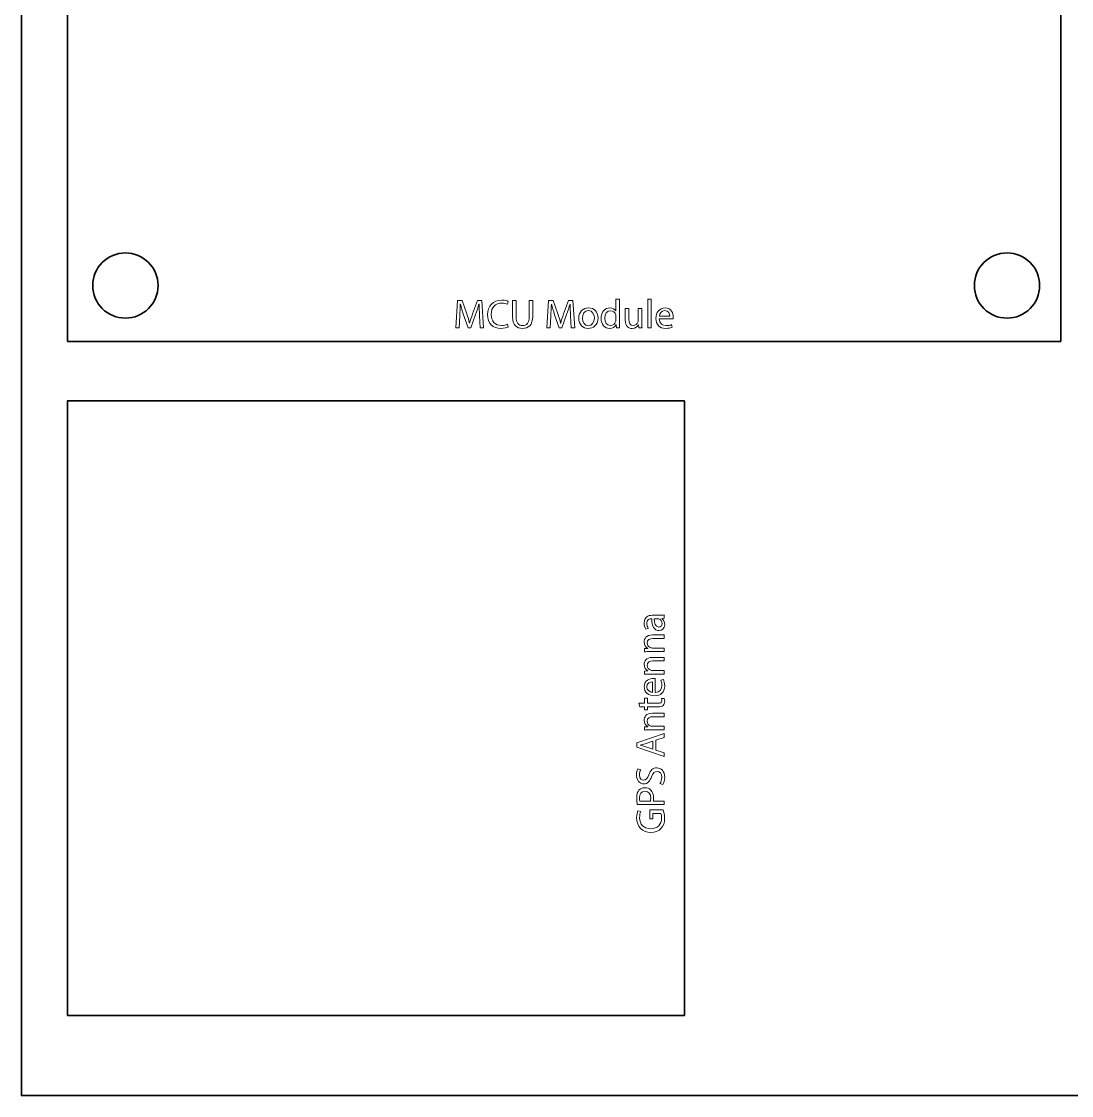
# Model space of a CAD drawing. Header units: inches. Extents: x 0.6 to 79.9, y -99 to -0.2.
# Drawn here: x 0.62 to 48.88, y -98.95 to -49.57 of the extents above; entities that cross this region are included whole.
import ezdxf

# ---------------------------------------------------------------- set-up
doc = ezdxf.new("R2010")
doc.units = ezdxf.units.IN
doc.header["$MEASUREMENT"] = 0
doc.layers.add('Laag 1', color=7, linetype='Continuous')

msp = doc.modelspace()

# ---------------------------------------------------------------- linework, layer by layer
at = {"layer": 'Laag 1', "color": 7, "lineweight": 35, "true_color": 0xffffff}
msp.add_lwpolyline([(79.904, -98.954), (0.617, -98.954), (0.617, -0.176), (79.904, -0.176), (79.904, -98.954)], dxfattribs=at)
at = {"layer": 'Laag 1', "color": 1, "lineweight": 35, "true_color": 0xff0000}
for points in [[(48.385, -64.274), (2.735, -64.274), (2.735, -3.764), (48.385, -3.764), (48.385, -64.274)], [(31.085, -67.008), (31.085, -95.268), (2.735, -95.268), (2.735, -67.008), (31.085, -67.008)]]:
    msp.add_lwpolyline(points, dxfattribs=at)
at = {"layer": 'Laag 1', "color": 1, "lineweight": 18, "true_color": 0xff0000}
for points in [[(29.399, -62.334), (29.564, -62.334), (29.564, -63.66), (29.399, -63.66), (29.399, -62.334)], [(29.764, -83.068), (30.16, -83.199), (30.16, -83.366), (28.901, -82.939), (28.901, -82.743), (30.16, -82.313), (30.16, -82.487), (29.764, -82.621), (29.764, -83.068)]]:
    msp.add_lwpolyline(points, dxfattribs=at)
at = {"layer": 'Laag 1', "color": 7, "lineweight": 35, "true_color": 0xffffff}
for points in [[(6.892, -61.707), (6.892, -62.535), (6.22, -63.207), (5.392, -63.207), (4.563, -63.207), (3.892, -62.535), (3.892, -61.707), (3.892, -60.878), (4.563, -60.207), (5.392, -60.207), (6.22, -60.207), (6.892, -60.878), (6.892, -61.707)], [(47.411, -61.707), (47.411, -62.535), (46.739, -63.207), (45.911, -63.207), (45.082, -63.207), (44.411, -62.535), (44.411, -61.707), (44.411, -60.878), (45.082, -60.207), (45.911, -60.207), (46.739, -60.207), (47.411, -60.878), (47.411, -61.707)]]:
    msp.add_open_spline(points, degree=3, knots=[0, 0, 0, 0, 1, 1, 1, 2, 2, 2, 3, 3, 3, 4, 4, 4, 4], dxfattribs=at)
at = {"layer": 'Laag 1', "color": 1, "lineweight": 18, "true_color": 0xff0000}
for points, knots in [([(21.668, -63.107), (21.658, -62.932), (21.647, -62.72), (21.649, -62.563), (21.649, -62.563), (21.643, -62.563), (21.643, -62.563), (21.6, -62.711), (21.548, -62.868), (21.484, -63.042), (21.484, -63.042), (21.262, -63.653), (21.262, -63.653), (21.262, -63.653), (21.139, -63.653), (21.139, -63.653), (21.139, -63.653), (20.935, -63.053), (20.935, -63.053), (20.875, -62.875), (20.825, -62.712), (20.789, -62.563), (20.789, -62.563), (20.785, -62.563), (20.785, -62.563), (20.782, -62.72), (20.772, -62.932), (20.761, -63.12), (20.761, -63.12), (20.727, -63.66), (20.727, -63.66), (20.727, -63.66), (20.572, -63.66), (20.572, -63.66), (20.572, -63.66), (20.66, -62.4), (20.66, -62.4), (20.66, -62.4), (20.868, -62.4), (20.868, -62.4), (20.868, -62.4), (21.083, -63.01), (21.083, -63.01), (21.135, -63.165), (21.178, -63.303), (21.21, -63.434), (21.21, -63.434), (21.215, -63.434), (21.215, -63.434), (21.247, -63.307), (21.292, -63.168), (21.348, -63.01), (21.348, -63.01), (21.572, -62.4), (21.572, -62.4), (21.572, -62.4), (21.78, -62.4), (21.78, -62.4), (21.78, -62.4), (21.858, -63.66), (21.858, -63.66), (21.858, -63.66), (21.699, -63.66), (21.699, -63.66), (21.699, -63.66), (21.668, -63.107), (21.668, -63.107)], [0, 0, 0, 0, 1, 1, 1, 2, 2, 2, 3, 3, 3, 4, 4, 4, 5, 5, 5, 6, 6, 6, 7, 7, 7, 8, 8, 8, 9, 9, 9, 10, 10, 10, 11, 11, 11, 12, 12, 12, 13, 13, 13, 14, 14, 14, 15, 15, 15, 16, 16, 16, 17, 17, 17, 18, 18, 18, 19, 19, 19, 20, 20, 20, 21, 21, 21, 22, 22, 22, 22]), ([(22.986, -63.619), (22.926, -63.649), (22.807, -63.679), (22.654, -63.679), (22.298, -63.679), (22.031, -63.454), (22.031, -63.042), (22.031, -62.647), (22.298, -62.38), (22.689, -62.38), (22.846, -62.38), (22.945, -62.414), (22.988, -62.436), (22.988, -62.436), (22.949, -62.569), (22.949, -62.569), (22.887, -62.539), (22.799, -62.516), (22.695, -62.516), (22.399, -62.516), (22.203, -62.705), (22.203, -63.036), (22.203, -63.345), (22.381, -63.543), (22.687, -63.543), (22.786, -63.543), (22.887, -63.522), (22.953, -63.49), (22.953, -63.49), (22.986, -63.619), (22.986, -63.619)], [0, 0, 0, 0, 1, 1, 1, 2, 2, 2, 3, 3, 3, 4, 4, 4, 5, 5, 5, 6, 6, 6, 7, 7, 7, 8, 8, 8, 9, 9, 9, 10, 10, 10, 10]), ([(23.35, -62.4), (23.35, -62.4), (23.35, -63.147), (23.35, -63.147), (23.35, -63.428), (23.475, -63.548), (23.644, -63.548), (23.831, -63.548), (23.95, -63.425), (23.95, -63.147), (23.95, -63.147), (23.95, -62.4), (23.95, -62.4), (23.95, -62.4), (24.115, -62.4), (24.115, -62.4), (24.115, -62.4), (24.115, -63.135), (24.115, -63.135), (24.115, -63.522), (23.911, -63.681), (23.638, -63.681), (23.38, -63.681), (23.186, -63.533), (23.186, -63.142), (23.186, -63.142), (23.186, -62.4), (23.186, -62.4), (23.186, -62.4), (23.35, -62.4), (23.35, -62.4)], [0, 0, 0, 0, 1, 1, 1, 2, 2, 2, 3, 3, 3, 4, 4, 4, 5, 5, 5, 6, 6, 6, 7, 7, 7, 8, 8, 8, 9, 9, 9, 10, 10, 10, 10]), ([(25.852, -63.107), (25.842, -62.932), (25.831, -62.72), (25.833, -62.563), (25.833, -62.563), (25.828, -62.563), (25.828, -62.563), (25.784, -62.711), (25.732, -62.868), (25.668, -63.042), (25.668, -63.042), (25.446, -63.653), (25.446, -63.653), (25.446, -63.653), (25.323, -63.653), (25.323, -63.653), (25.323, -63.653), (25.119, -63.053), (25.119, -63.053), (25.059, -62.875), (25.009, -62.712), (24.973, -62.563), (24.973, -62.563), (24.97, -62.563), (24.97, -62.563), (24.966, -62.72), (24.956, -62.932), (24.945, -63.12), (24.945, -63.12), (24.912, -63.66), (24.912, -63.66), (24.912, -63.66), (24.756, -63.66), (24.756, -63.66), (24.756, -63.66), (24.844, -62.4), (24.844, -62.4), (24.844, -62.4), (25.052, -62.4), (25.052, -62.4), (25.052, -62.4), (25.267, -63.01), (25.267, -63.01), (25.319, -63.165), (25.362, -63.303), (25.394, -63.434), (25.394, -63.434), (25.399, -63.434), (25.399, -63.434), (25.431, -63.307), (25.476, -63.168), (25.532, -63.01), (25.532, -63.01), (25.756, -62.4), (25.756, -62.4), (25.756, -62.4), (25.964, -62.4), (25.964, -62.4), (25.964, -62.4), (26.042, -63.66), (26.042, -63.66), (26.042, -63.66), (25.883, -63.66), (25.883, -63.66), (25.883, -63.66), (25.852, -63.107), (25.852, -63.107)], [0, 0, 0, 0, 1, 1, 1, 2, 2, 2, 3, 3, 3, 4, 4, 4, 5, 5, 5, 6, 6, 6, 7, 7, 7, 8, 8, 8, 9, 9, 9, 10, 10, 10, 11, 11, 11, 12, 12, 12, 13, 13, 13, 14, 14, 14, 15, 15, 15, 16, 16, 16, 17, 17, 17, 18, 18, 18, 19, 19, 19, 20, 20, 20, 21, 21, 21, 22, 22, 22, 22]), ([(28.101, -62.334), (28.101, -62.334), (28.101, -63.427), (28.101, -63.427), (28.101, -63.507), (28.102, -63.598), (28.108, -63.66), (28.108, -63.66), (27.96, -63.66), (27.96, -63.66), (27.96, -63.66), (27.953, -63.503), (27.953, -63.503), (27.953, -63.503), (27.949, -63.503), (27.949, -63.503), (27.899, -63.604), (27.789, -63.681), (27.641, -63.681), (27.422, -63.681), (27.254, -63.496), (27.254, -63.221), (27.252, -62.92), (27.439, -62.735), (27.66, -62.735), (27.798, -62.735), (27.891, -62.8), (27.932, -62.873), (27.932, -62.873), (27.936, -62.873), (27.936, -62.873), (27.936, -62.873), (27.936, -62.334), (27.936, -62.334), (27.936, -62.334), (28.101, -62.334), (28.101, -62.334)], [0, 0, 0, 0, 1, 1, 1, 2, 2, 2, 3, 3, 3, 4, 4, 4, 5, 5, 5, 6, 6, 6, 7, 7, 7, 8, 8, 8, 9, 9, 9, 10, 10, 10, 11, 11, 11, 12, 12, 12, 12]), ([(27.114, -63.201), (27.114, -63.535), (26.882, -63.681), (26.663, -63.681), (26.419, -63.681), (26.23, -63.501), (26.23, -63.215), (26.23, -62.913), (26.428, -62.735), (26.678, -62.735), (26.938, -62.735), (27.114, -62.924), (27.114, -63.201)], [0, 0, 0, 0, 1, 1, 1, 2, 2, 2, 3, 3, 3, 4, 4, 4, 4]), ([(26.396, -63.21), (26.396, -63.408), (26.51, -63.558), (26.671, -63.558), (26.828, -63.558), (26.946, -63.41), (26.946, -63.206), (26.946, -63.053), (26.869, -62.858), (26.675, -62.858), (26.48, -62.858), (26.396, -63.038), (26.396, -63.21)], [0, 0, 0, 0, 1, 1, 1, 2, 2, 2, 3, 3, 3, 4, 4, 4, 4]), ([(27.936, -63.124), (27.936, -63.104), (27.934, -63.076), (27.929, -63.055), (27.904, -62.95), (27.815, -62.864), (27.691, -62.864), (27.521, -62.864), (27.42, -63.014), (27.42, -63.213), (27.42, -63.397), (27.51, -63.548), (27.687, -63.548), (27.798, -63.548), (27.899, -63.475), (27.929, -63.352), (27.934, -63.329), (27.936, -63.307), (27.936, -63.281), (27.936, -63.281), (27.936, -63.124), (27.936, -63.124)], [0, 0, 0, 0, 1, 1, 1, 2, 2, 2, 3, 3, 3, 4, 4, 4, 5, 5, 5, 6, 6, 6, 7, 7, 7, 7]), ([(29.128, -63.414), (29.128, -63.507), (29.13, -63.589), (29.136, -63.66), (29.136, -63.66), (28.99, -63.66), (28.99, -63.66), (28.99, -63.66), (28.981, -63.513), (28.981, -63.513), (28.981, -63.513), (28.977, -63.513), (28.977, -63.513), (28.934, -63.586), (28.838, -63.681), (28.678, -63.681), (28.536, -63.681), (28.366, -63.603), (28.366, -63.284), (28.366, -63.284), (28.366, -62.756), (28.366, -62.756), (28.366, -62.756), (28.53, -62.756), (28.53, -62.756), (28.53, -62.756), (28.53, -63.257), (28.53, -63.257), (28.53, -63.428), (28.582, -63.544), (28.732, -63.544), (28.842, -63.544), (28.919, -63.468), (28.949, -63.395), (28.958, -63.371), (28.964, -63.341), (28.964, -63.311), (28.964, -63.311), (28.964, -62.756), (28.964, -62.756), (28.964, -62.756), (29.128, -62.756), (29.128, -62.756), (29.128, -62.756), (29.128, -63.414), (29.128, -63.414)], [0, 0, 0, 0, 1, 1, 1, 2, 2, 2, 3, 3, 3, 4, 4, 4, 5, 5, 5, 6, 6, 6, 7, 7, 7, 8, 8, 8, 9, 9, 9, 10, 10, 10, 11, 11, 11, 12, 12, 12, 13, 13, 13, 14, 14, 14, 15, 15, 15, 15]), ([(29.931, -63.238), (29.935, -63.461), (30.077, -63.552), (30.241, -63.552), (30.359, -63.552), (30.43, -63.532), (30.492, -63.505), (30.492, -63.505), (30.52, -63.623), (30.52, -63.623), (30.462, -63.649), (30.363, -63.679), (30.219, -63.679), (29.941, -63.679), (29.774, -63.496), (29.774, -63.223), (29.774, -62.95), (29.935, -62.735), (30.198, -62.735), (30.494, -62.735), (30.572, -62.995), (30.572, -63.161), (30.572, -63.195), (30.568, -63.221), (30.567, -63.238), (30.567, -63.238), (29.931, -63.238), (29.931, -63.238)], [0, 0, 0, 0, 1, 1, 1, 2, 2, 2, 3, 3, 3, 4, 4, 4, 5, 5, 5, 6, 6, 6, 7, 7, 7, 8, 8, 8, 9, 9, 9, 9]), ([(30.413, -63.12), (30.415, -63.015), (30.37, -62.853), (30.185, -62.853), (30.019, -62.853), (29.946, -63.006), (29.933, -63.12), (29.933, -63.12), (30.413, -63.12), (30.413, -63.12)], [0, 0, 0, 0, 1, 1, 1, 2, 2, 2, 3, 3, 3, 3]), ([(30.16, -77.006), (30.16, -77.006), (30.046, -77.018), (30.046, -77.018), (30.046, -77.018), (30.046, -77.024), (30.046, -77.024), (30.117, -77.075), (30.181, -77.172), (30.181, -77.301), (30.181, -77.484), (30.051, -77.577), (29.921, -77.577), (29.703, -77.577), (29.583, -77.382), (29.585, -77.034), (29.585, -77.034), (29.566, -77.034), (29.566, -77.034), (29.491, -77.034), (29.357, -77.054), (29.357, -77.239), (29.357, -77.323), (29.383, -77.411), (29.424, -77.475), (29.424, -77.475), (29.316, -77.512), (29.316, -77.512), (29.268, -77.437), (29.235, -77.329), (29.235, -77.215), (29.235, -76.938), (29.424, -76.871), (29.605, -76.871), (29.605, -76.871), (29.943, -76.871), (29.943, -76.871), (30.022, -76.871), (30.098, -76.867), (30.16, -76.856), (30.16, -76.856), (30.16, -77.006), (30.16, -77.006)], [0, 0, 0, 0, 1, 1, 1, 2, 2, 2, 3, 3, 3, 4, 4, 4, 5, 5, 5, 6, 6, 6, 7, 7, 7, 8, 8, 8, 9, 9, 9, 10, 10, 10, 11, 11, 11, 12, 12, 12, 13, 13, 13, 14, 14, 14, 14]), ([(29.699, -77.03), (29.695, -77.209), (29.727, -77.413), (29.902, -77.413), (30.009, -77.413), (30.059, -77.342), (30.059, -77.257), (30.059, -77.14), (29.985, -77.066), (29.908, -77.039), (29.891, -77.034), (29.872, -77.03), (29.855, -77.03), (29.855, -77.03), (29.699, -77.03), (29.699, -77.03)], [0, 0, 0, 0, 1, 1, 1, 2, 2, 2, 3, 3, 3, 4, 4, 4, 5, 5, 5, 5]), ([(29.501, -78.541), (29.408, -78.541), (29.331, -78.543), (29.256, -78.548), (29.256, -78.548), (29.256, -78.402), (29.256, -78.402), (29.256, -78.402), (29.405, -78.393), (29.405, -78.393), (29.405, -78.393), (29.405, -78.39), (29.405, -78.39), (29.32, -78.345), (29.235, -78.24), (29.235, -78.091), (29.235, -77.965), (29.31, -77.771), (29.62, -77.771), (29.62, -77.771), (30.16, -77.771), (30.16, -77.771), (30.16, -77.771), (30.16, -77.936), (30.16, -77.936), (30.16, -77.936), (29.639, -77.936), (29.639, -77.936), (29.493, -77.936), (29.372, -77.99), (29.372, -78.145), (29.372, -78.253), (29.448, -78.337), (29.54, -78.365), (29.561, -78.373), (29.589, -78.376), (29.616, -78.376), (29.616, -78.376), (30.16, -78.376), (30.16, -78.376), (30.16, -78.376), (30.16, -78.541), (30.16, -78.541), (30.16, -78.541), (29.501, -78.541), (29.501, -78.541)], [0, 0, 0, 0, 1, 1, 1, 2, 2, 2, 3, 3, 3, 4, 4, 4, 5, 5, 5, 6, 6, 6, 7, 7, 7, 8, 8, 8, 9, 9, 9, 10, 10, 10, 11, 11, 11, 12, 12, 12, 13, 13, 13, 14, 14, 14, 15, 15, 15, 15]), ([(29.501, -79.575), (29.408, -79.575), (29.331, -79.577), (29.256, -79.583), (29.256, -79.583), (29.256, -79.437), (29.256, -79.437), (29.256, -79.437), (29.405, -79.427), (29.405, -79.427), (29.405, -79.427), (29.405, -79.424), (29.405, -79.424), (29.32, -79.379), (29.235, -79.274), (29.235, -79.125), (29.235, -79), (29.31, -78.806), (29.62, -78.806), (29.62, -78.806), (30.16, -78.806), (30.16, -78.806), (30.16, -78.806), (30.16, -78.97), (30.16, -78.97), (30.16, -78.97), (29.639, -78.97), (29.639, -78.97), (29.493, -78.97), (29.372, -79.024), (29.372, -79.179), (29.372, -79.288), (29.448, -79.371), (29.54, -79.399), (29.561, -79.407), (29.589, -79.411), (29.616, -79.411), (29.616, -79.411), (30.16, -79.411), (30.16, -79.411), (30.16, -79.411), (30.16, -79.575), (30.16, -79.575), (30.16, -79.575), (29.501, -79.575), (29.501, -79.575)], [0, 0, 0, 0, 1, 1, 1, 2, 2, 2, 3, 3, 3, 4, 4, 4, 5, 5, 5, 6, 6, 6, 7, 7, 7, 8, 8, 8, 9, 9, 9, 10, 10, 10, 11, 11, 11, 12, 12, 12, 13, 13, 13, 14, 14, 14, 15, 15, 15, 15]), ([(29.738, -80.417), (29.96, -80.414), (30.051, -80.272), (30.051, -80.107), (30.051, -79.99), (30.031, -79.919), (30.005, -79.857), (30.005, -79.857), (30.122, -79.829), (30.122, -79.829), (30.149, -79.887), (30.179, -79.986), (30.179, -80.13), (30.179, -80.408), (29.996, -80.574), (29.723, -80.574), (29.45, -80.574), (29.235, -80.414), (29.235, -80.15), (29.235, -79.856), (29.495, -79.777), (29.661, -79.777), (29.695, -79.777), (29.721, -79.78), (29.738, -79.783), (29.738, -79.783), (29.738, -80.417), (29.738, -80.417)], [0, 0, 0, 0, 1, 1, 1, 2, 2, 2, 3, 3, 3, 4, 4, 4, 5, 5, 5, 6, 6, 6, 7, 7, 7, 8, 8, 8, 9, 9, 9, 9]), ([(29.62, -79.936), (29.516, -79.933), (29.353, -79.978), (29.353, -80.164), (29.353, -80.33), (29.507, -80.403), (29.62, -80.416), (29.62, -80.416), (29.62, -79.936), (29.62, -79.936)], [0, 0, 0, 0, 1, 1, 1, 2, 2, 2, 3, 3, 3, 3]), ([(28.996, -80.917), (28.996, -80.917), (29.256, -80.917), (29.256, -80.917), (29.256, -80.917), (29.256, -80.681), (29.256, -80.681), (29.256, -80.681), (29.381, -80.681), (29.381, -80.681), (29.381, -80.681), (29.381, -80.917), (29.381, -80.917), (29.381, -80.917), (29.869, -80.917), (29.869, -80.917), (29.981, -80.917), (30.044, -80.885), (30.044, -80.794), (30.044, -80.751), (30.039, -80.718), (30.033, -80.698), (30.033, -80.698), (30.156, -80.69), (30.156, -80.69), (30.169, -80.723), (30.179, -80.773), (30.179, -80.836), (30.179, -80.913), (30.155, -80.974), (30.11, -81.014), (30.061, -81.061), (29.981, -81.078), (29.874, -81.078), (29.874, -81.078), (29.381, -81.078), (29.381, -81.078), (29.381, -81.078), (29.381, -81.217), (29.381, -81.217), (29.381, -81.217), (29.256, -81.217), (29.256, -81.217), (29.256, -81.217), (29.256, -81.078), (29.256, -81.078), (29.256, -81.078), (29.039, -81.078), (29.039, -81.078), (29.039, -81.078), (28.996, -80.917), (28.996, -80.917)], [0, 0, 0, 0, 1, 1, 1, 2, 2, 2, 3, 3, 3, 4, 4, 4, 5, 5, 5, 6, 6, 6, 7, 7, 7, 8, 8, 8, 9, 9, 9, 10, 10, 10, 11, 11, 11, 12, 12, 12, 13, 13, 13, 14, 14, 14, 15, 15, 15, 16, 16, 16, 17, 17, 17, 17]), ([(29.501, -82.142), (29.408, -82.142), (29.331, -82.144), (29.256, -82.149), (29.256, -82.149), (29.256, -82.003), (29.256, -82.003), (29.256, -82.003), (29.405, -81.994), (29.405, -81.994), (29.405, -81.994), (29.405, -81.99), (29.405, -81.99), (29.32, -81.945), (29.235, -81.841), (29.235, -81.692), (29.235, -81.567), (29.31, -81.372), (29.62, -81.372), (29.62, -81.372), (30.16, -81.372), (30.16, -81.372), (30.16, -81.372), (30.16, -81.536), (30.16, -81.536), (30.16, -81.536), (29.639, -81.536), (29.639, -81.536), (29.493, -81.536), (29.372, -81.591), (29.372, -81.746), (29.372, -81.854), (29.448, -81.938), (29.54, -81.966), (29.561, -81.974), (29.589, -81.977), (29.616, -81.977), (29.616, -81.977), (30.16, -81.977), (30.16, -81.977), (30.16, -81.977), (30.16, -82.142), (30.16, -82.142), (30.16, -82.142), (29.501, -82.142), (29.501, -82.142)], [0, 0, 0, 0, 1, 1, 1, 2, 2, 2, 3, 3, 3, 4, 4, 4, 5, 5, 5, 6, 6, 6, 7, 7, 7, 8, 8, 8, 9, 9, 9, 10, 10, 10, 11, 11, 11, 12, 12, 12, 13, 13, 13, 14, 14, 14, 15, 15, 15, 15]), ([(29.637, -82.655), (29.637, -82.655), (29.275, -82.778), (29.275, -82.778), (29.193, -82.806), (29.118, -82.825), (29.045, -82.843), (29.045, -82.843), (29.045, -82.847), (29.045, -82.847), (29.119, -82.866), (29.197, -82.887), (29.273, -82.911), (29.273, -82.911), (29.637, -83.034), (29.637, -83.034), (29.637, -83.034), (29.637, -82.655), (29.637, -82.655)], [0, 0, 0, 0, 1, 1, 1, 2, 2, 2, 3, 3, 3, 4, 4, 4, 5, 5, 5, 6, 6, 6, 6]), ([(29.962, -84.608), (30.007, -84.535), (30.044, -84.428), (30.044, -84.316), (30.044, -84.15), (29.956, -84.053), (29.829, -84.053), (29.712, -84.053), (29.644, -84.12), (29.579, -84.29), (29.507, -84.496), (29.4, -84.622), (29.223, -84.622), (29.027, -84.622), (28.88, -84.46), (28.88, -84.216), (28.88, -84.086), (28.911, -83.994), (28.942, -83.937), (28.942, -83.937), (29.075, -83.982), (29.075, -83.982), (29.053, -84.023), (29.015, -84.107), (29.015, -84.221), (29.015, -84.393), (29.118, -84.458), (29.204, -84.458), (29.322, -84.458), (29.379, -84.382), (29.447, -84.208), (29.529, -83.995), (29.632, -83.887), (29.817, -83.887), (30.011, -83.887), (30.179, -84.031), (30.179, -84.327), (30.179, -84.449), (30.143, -84.582), (30.098, -84.649), (30.098, -84.649), (29.962, -84.608), (29.962, -84.608)], [0, 0, 0, 0, 1, 1, 1, 2, 2, 2, 3, 3, 3, 4, 4, 4, 5, 5, 5, 6, 6, 6, 7, 7, 7, 8, 8, 8, 9, 9, 9, 10, 10, 10, 11, 11, 11, 12, 12, 12, 13, 13, 13, 14, 14, 14, 14]), ([(28.916, -85.577), (28.903, -85.498), (28.892, -85.396), (28.892, -85.265), (28.892, -85.105), (28.93, -84.987), (28.996, -84.912), (29.056, -84.843), (29.148, -84.802), (29.26, -84.802), (29.374, -84.802), (29.464, -84.836), (29.529, -84.899), (29.62, -84.985), (29.667, -85.125), (29.667, -85.284), (29.667, -85.332), (29.665, -85.377), (29.656, -85.415), (29.656, -85.415), (30.16, -85.415), (30.16, -85.415), (30.16, -85.415), (30.16, -85.577), (30.16, -85.577), (30.16, -85.577), (28.916, -85.577), (28.916, -85.577)], [0, 0, 0, 0, 1, 1, 1, 2, 2, 2, 3, 3, 3, 4, 4, 4, 5, 5, 5, 6, 6, 6, 7, 7, 7, 8, 8, 8, 9, 9, 9, 9]), ([(29.523, -85.415), (29.533, -85.38), (29.536, -85.335), (29.536, -85.28), (29.536, -85.084), (29.441, -84.964), (29.268, -84.964), (29.101, -84.964), (29.021, -85.082), (29.021, -85.262), (29.021, -85.332), (29.027, -85.387), (29.034, -85.415), (29.034, -85.415), (29.523, -85.415), (29.523, -85.415)], [0, 0, 0, 0, 1, 1, 1, 2, 2, 2, 3, 3, 3, 4, 4, 4, 5, 5, 5, 5]), ([(30.104, -85.823), (30.13, -85.896), (30.173, -86.04), (30.173, -86.21), (30.173, -86.4), (30.125, -86.557), (30.007, -86.68), (29.902, -86.788), (29.734, -86.856), (29.538, -86.856), (29.163, -86.854), (28.888, -86.597), (28.888, -86.174), (28.888, -86.029), (28.92, -85.915), (28.946, -85.86), (28.946, -85.86), (29.079, -85.899), (29.079, -85.899), (29.049, -85.967), (29.025, -86.051), (29.025, -86.178), (29.025, -86.484), (29.215, -86.684), (29.531, -86.684), (29.85, -86.684), (30.039, -86.492), (30.039, -86.199), (30.039, -86.092), (30.024, -86.019), (30.005, -85.981), (30.005, -85.981), (29.63, -85.981), (29.63, -85.981), (29.63, -85.981), (29.63, -86.237), (29.63, -86.237), (29.63, -86.237), (29.499, -86.237), (29.499, -86.237), (29.499, -86.237), (29.499, -85.823), (29.499, -85.823), (29.499, -85.823), (30.104, -85.823), (30.104, -85.823)], [0, 0, 0, 0, 1, 1, 1, 2, 2, 2, 3, 3, 3, 4, 4, 4, 5, 5, 5, 6, 6, 6, 7, 7, 7, 8, 8, 8, 9, 9, 9, 10, 10, 10, 11, 11, 11, 12, 12, 12, 13, 13, 13, 14, 14, 14, 15, 15, 15, 15])]:
    msp.add_open_spline(points, degree=3, knots=knots, dxfattribs=at)

doc.saveas('drawing.dxf')
